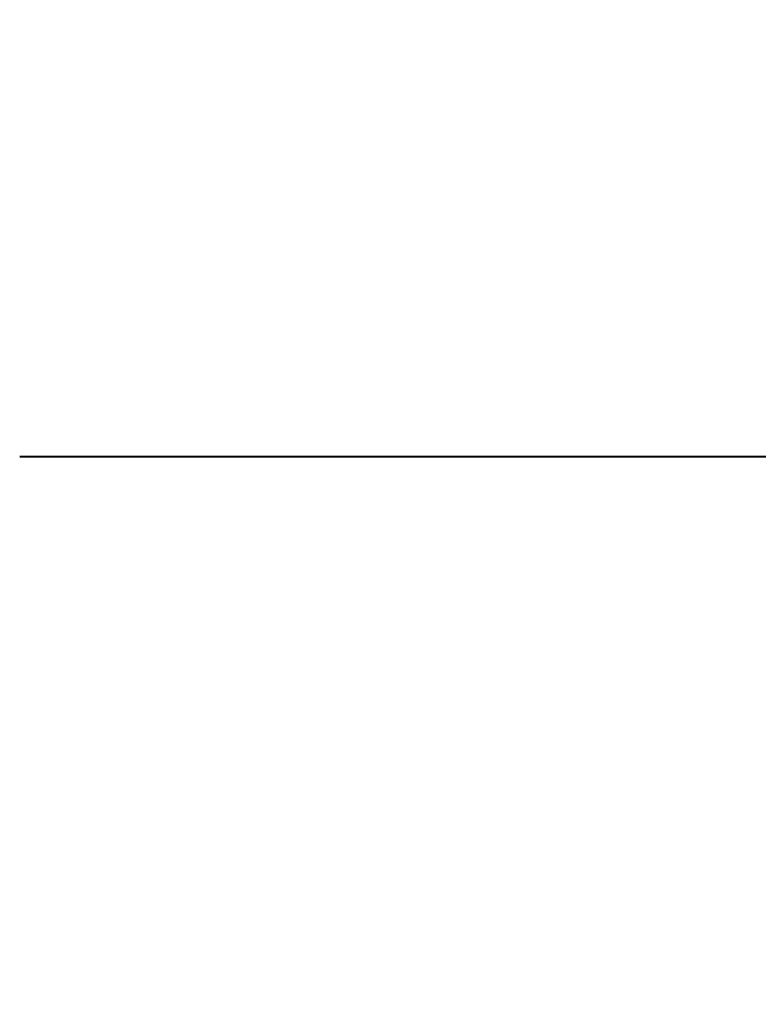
# Model space of a CAD drawing. Header units: metres. Extents: x 1080594 to 1081411, y 976871 to 977162.
# Drawn here: x 1081053.57 to 1081054.021, y 977112.146 to 977112.746 of the extents above; entities that cross this region are included whole.
import ezdxf
from ezdxf import colors
from ezdxf.entities.mleader import LeaderData, LeaderLine
from ezdxf.math import Vec2, Vec3

# ---------------------------------------------------------------- set-up
doc = ezdxf.new("R2010")
doc.units = ezdxf.units.M
doc.header["$LTSCALE"] = 25.4
doc.layers.add('COTACIM', color=20, linetype='Continuous', lineweight=5)
doc.styles.add('romans', font='romans.shx')

msp = doc.modelspace()

# ---------------------------------------------------------------- leaders
at = {"layer": 'COTACIM'}
ml = msp.add_multileader_mtext('Standard', dxfattribs=at)
ml.set_content('No se muestra  el refuerzo del pilote', color=3, style='romans')
ml.set_leader_properties(color=1)
ml.build(insert=Vec2(0, 0))
ml.multileader.update_dxf_attribs({"text_left_attachment_type": 6, "text_right_attachment_type": 6, "dogleg_length": 0, "arrow_head_size": 0.2})
ctx = ml.context
ctx.base_point, ctx.char_height, ctx.arrow_head_size, ctx.landing_gap_size, ctx.plane_origin = Vec3(1081054.146493, 977112.479527, 308.056641), 0.2, 0.2, 0, Vec3(1081052.460439, 977111.918052, 308.056641)
ctx.left_attachment, ctx.right_attachment, ctx.text_align_type = 6, 6, 2
notes = []
notes.append((ctx, [(1, (1, 1, 0), (1081057.060779, 977112.479527, 308.056641), (-1, 0), 0, [(0, [(1081058.245739, 977112.379593, 308.056641)], 0, [])])]))
ctx.mtext.insert, ctx.mtext.width, ctx.mtext.alignment, ctx.mtext.flow_direction = Vec3(1081057.060779, 977112.746194, 308.056641), 3.45605072, 3, 5
for ctx, leaders in notes:
    for number, flags, end, landing, length, lines in leaders:
        leader = LeaderData()
        leader.index, (leader.has_last_leader_line, leader.has_dogleg_vector, leader.attachment_direction) = number, flags
        leader.last_leader_point, leader.dogleg_vector, leader.dogleg_length = Vec3(end), Vec3(landing), length
        for number, points, colour, breaks in lines:
            line = LeaderLine()
            line.index, line.vertices, line.color, line.breaks = number, Vec3.list(points), colors.encode_raw_color(colour), breaks
            leader.lines.append(line)
        ctx.leaders.append(leader)

doc.saveas('drawing.dxf')
